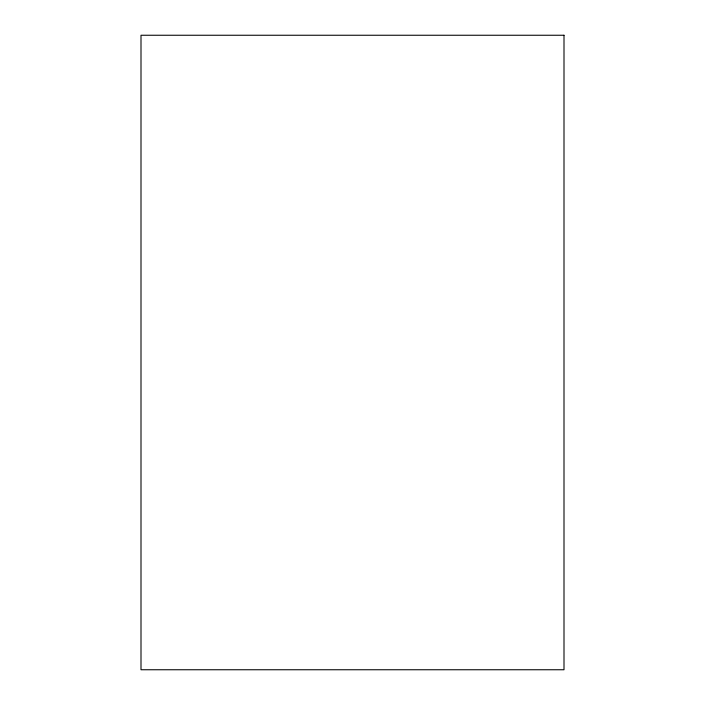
<?xml version="1.0" encoding="UTF-8"?>
<svg xmlns="http://www.w3.org/2000/svg" width="705" height="705" viewBox="0 0 705 705"><rect width="100%" height="100%" fill="white"/><g stroke="black" fill="none" stroke-linecap="round" stroke-linejoin="round"><path stroke-width="1.06" d="M564 35.25L141 35.25L141 669.75L564 669.75L564 35.25"/></g></svg>
